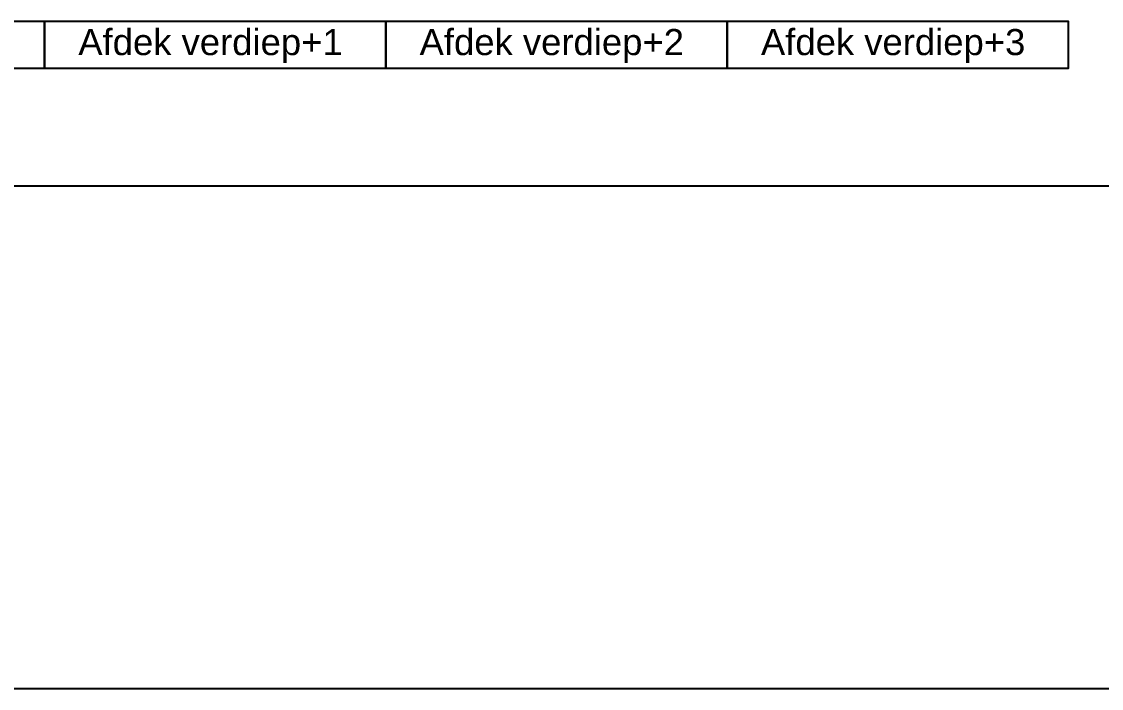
# Model space of a CAD drawing. Header units: centimetres. Extents: x 1985 to 17567, y -92 to 5040.
# Drawn here: x 9936 to 11592, y -30 to 993 of the extents above; entities that cross this region are included whole.
import ezdxf

# ---------------------------------------------------------------- set-up
doc = ezdxf.new("R2010")
doc.units = ezdxf.units.CM
doc.layers.add('bladkader', color=255, linetype='Continuous')
doc.layers.add('tekst', color=2, linetype='Continuous')
doc.layers.add('hulp', color=100, linetype='Continuous', plot=False)
doc.styles.get("Standard").update_dxf_attribs({"font": 'arial.ttf', "height": 11.5})

msp = doc.modelspace()

# ---------------------------------------------------------------- linework, layer by layer
at = {"layer": 'bladkader'}
msp.add_line((3643.7, 740.7), (14943.7, 740.7), dxfattribs=at)
at = {"layer": 'hulp'}
msp.add_line((8526.2, -29.6), (13248.1, -29.6), dxfattribs=at)
at = {"layer": 'tekst'}
for points in [[(9447.9, 921.1), (9971.2, 921.1), (9971.2, 992.6), (9447.9, 992.6)], [(9971.2, 921.1), (10494.5, 921.1), (10494.5, 992.6), (9971.2, 992.6)], [(10494.5, 921.1), (11017.9, 921.1), (11017.9, 992.6), (10494.5, 992.6)], [(11017.9, 921.1), (11541.2, 921.1), (11541.2, 992.6), (11017.9, 992.6)]]:
    msp.add_lwpolyline(points, close=True, dxfattribs=at)

# ---------------------------------------------------------------- texts
at = {"layer": 'tekst', "char_height": 40, "width": 612.572, "attachment_point": 2}
for s, insert in [('Afdek verdiep+1', (10225.8, 981.2)), ('Afdek verdiep+2', (10749.1, 981.2)), ('Afdek verdiep+3', (11272.5, 981.2))]:
    msp.add_mtext(s, dxfattribs=dict(at, insert=insert))

doc.saveas('drawing.dxf')
